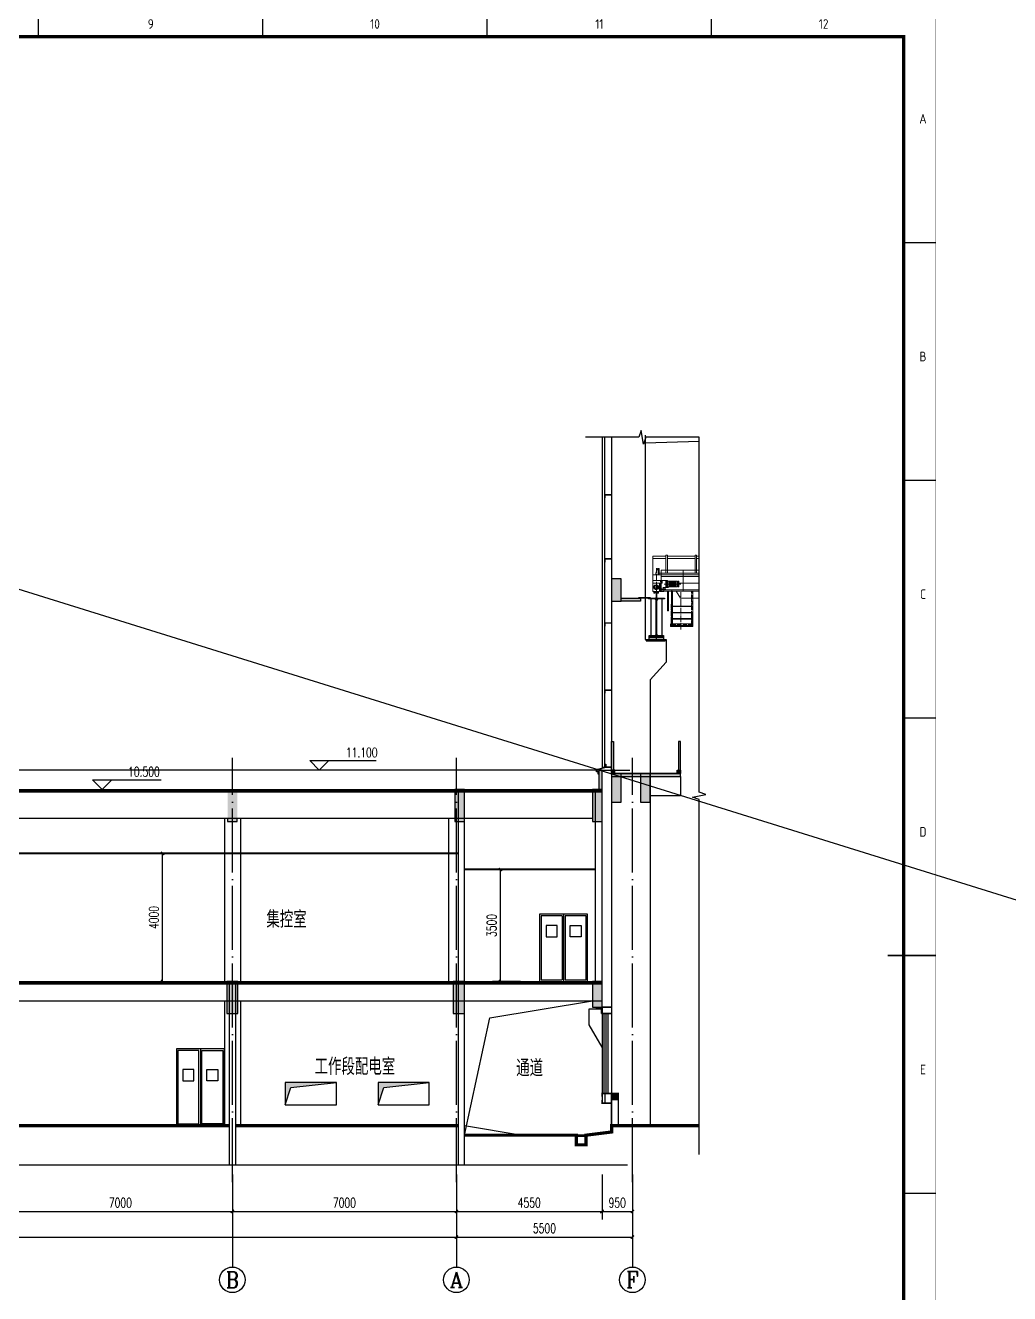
# Model space of a CAD drawing. Extents: x -93062 to 326984, y -142534 to 91021.
# Drawn here: x -3043 to 27712, y -37694 to 1923 of the extents above; entities that cross this region are included whole.
import ezdxf
from ezdxf.enums import TextEntityAlignment as Align

# ---------------------------------------------------------------- set-up
doc = ezdxf.new("R2010")
doc.units = 0
doc.header["$LTSCALE"] = 1000
doc.header["$MEASUREMENT"] = 0
for name, pattern in [('CENTER2', [1.125, 0.75, -0.125, 0.125, -0.125]), ('CONTINOUS', [0]), ('DOTE', [2.42, 2, -0.2, 0.02, -0.2])]:
    doc.linetypes.add(name, pattern=pattern)
doc.layers.get('0').update_dxf_attribs({"color": 8})
doc.layers.get('Defpoints').update_dxf_attribs({"color": 8})
for name, color, linetype in [('-人员定位', 6, 'Continuous'), ('AXIS', 8, 'Continuous'), ('AXIS_TEXT', 8, 'Continuous'), ('DIM_ELEV', 8, 'Continuous'), ('DIM_SYMB', 8, 'Continuous'), ('DOTE', 8, 'DOTE'), ('EQUIPMENT', 8, 'Continuous'), ('HANDRAIL', 8, 'FENCELINE1'), ('HOLE', 8, 'Continuous'), ('LVTRY', 8, 'Continuous'), ('PROFILED STEEL SHEET', 8, 'Continuous'), ('PUB_DIM', 8, 'Continuous'), ('PUB_TEXT', 8, 'Continuous'), ('STAIR', 8, 'Continuous'), ('SURFACE', 8, 'Continuous'), ('TEXT', 8, 'Continuous'), ('WALL', 8, 'Continuous'), ('WALL-PARAPET', 8, 'Continuous'), ('WINDOW', 8, 'Continuous')]:
    doc.layers.add(name, color=color, linetype=linetype)
doc.styles.add('_TCH_AXIS', font='COMPLEX', dxfattribs={"bigfont": 'GBCBIG'})
doc.styles.add('_TCH_DIM', font='SIMPLEX', dxfattribs={"bigfont": 'GBCBIG'})
doc.styles.add('_TCH_DIM_T3', font='SIMPLEX', dxfattribs={"width": 0.705882, "bigfont": 'GBCBIG'})
doc.styles.add('HZTXT', font='geditxt.shx', dxfattribs={"width": 0.8, "bigfont": 'hztxt1.shx'})
doc.styles.get("Standard").update_dxf_attribs({"font": 'gbenor.shx', "bigfont": 'gbcbig.shx'})
doc.styles.add('TK', font='GEDITXT.SHX', dxfattribs={"width": 0.85, "height": 3.5, "bigfont": 'DXT.SHX'})
doc.linetypes.add('FENCELINE1', pattern='A,0.25,-0.1,[133,ltypeshp.shx,S=0.1,R=0,X=-0.1,Y=0],-0.1,1', length=1.45)
doc.dimstyles.new('_TCH_ARCH&&100', dxfattribs={"dimtxt": 297.5, "dimasz": 100, "dimexe": 250, "dimexo": 300, "dimgap": 126.25, "dimtad": 1, "dimdec": 0, "dimzin": 0, "dimdsep": 46, "dimtxsty": '_TCH_DIM_T3', "dimblk": 'ARCHTICK', "dimcen": 0.09, "dimazin": 2, "dimtfac": 1, "dimtdec": 0, "dimtix": 1, "dimtmove": 2, "dimatfit": 3, "dimfxl": 1, "dimtolj": 1, "dimtzin": 0, "dimarcsym": 0})

# ---------------------------------------------------------------- blocks, each defined once
blk = doc.blocks.new('GEDI_WK_A1')
at = {"color": 3}
for p, q in [((560.67, 584), (560.67, 594)), ((630.75, 584), (630.75, 594)), ((700.83, 584), (700.83, 594)), ((770.92, 584), (770.92, 594)), ((831, 519.75), (841, 519.75)), ((831, 445.5), (841, 445.5)), ((831, 371.25), (841, 371.25)), ((831, 297), (841, 297)), ((831, 222.75), (841, 222.75))]:
    blk.add_line(p, q, dxfattribs=at)
for points, const_width in [([(0, 0), (841, 0), (841, 594), (0, 594)], 0.1), ([(25, 10), (831, 10), (831, 584), (25, 584)], 1)]:
    blk.add_lwpolyline(points, close=True, dxfattribs=dict(at, const_width=const_width))
at = {"color": 3, "const_width": 0.5}
blk.add_lwpolyline([(826, 297), (841, 297)], dxfattribs=at)
at = {"color": 3}
for s, p in [('9', (595.71, 588)), ('10', (665.79, 588)), ('11', (735.88, 588)), ('12', (805.96, 588))]:
    blk.add_text(s, height=3, dxfattribs=at).set_placement(p, align=Align.MIDDLE)
for s, p in [('A', (837, 556.88)), ('B', (837, 482.62)), ('C', (837, 408.38)), ('D', (837, 334.12)), ('E', (837, 259.88))]:
    blk.add_text(s, height=3, dxfattribs=at).set_placement(p, align=Align.CENTER)
blk = doc.blocks.new('A$C67E35CD0')
blk.add_blockref('GEDI_WK_A1', (0, 0))
at = {"style": 'TK', "width": 0.85}
for tag, height, p in [('PROJECTNAME', 4.75, (776, 44)), ('PHASE', 4, (818, 44)), ('DRAWINGNAME', 4.75, (786, 31))]:
    blk.add_attdef(tag, text='', height=height, dxfattribs=at).set_placement(p, align=Align.MIDDLE_CENTER)
for tag, p, height in [('APPROVE', (663, 32.75), 3.5), ('DESIGN', (708, 32.75), 3.5), ('REVIEW1', (663, 25.75), 3.5), ('DRAW', (708, 25.75), 3.5), ('REVIEW2', (663, 18.75), 3.5), ('PROPORTION', (708, 18.75), 3.5), ('DRAWINGNUMBER', (758, 18.5), 4), ('CHECK', (663, 11.75), 3.5), ('DATE', (708, 11.75), 3.5), ('VERSION', (824, 11.75), 3.5)]:
    blk.add_attdef(tag, p, '', height=height, dxfattribs=at)
blk = doc.blocks.new('afefqwer')
at = {"xscale": 100, "yscale": 100, "zscale": 100}
blk.add_blockref('A$C67E35CD0', (-84100, 0), dxfattribs=at)
blk = doc.blocks.new('zjdc')
at = {"layer": 'WALL-PARAPET'}
h = blk.add_hatch(dxfattribs=at)
h.set_pattern_fill('STEEL', color=256, scale=5, style=0)
h.set_pattern_definition([(45, (0, 0), (-11.22532015, 11.22532015), []), (45, (0, 7.938), (-11.22532015, 11.22532015), [])])
h.paths.add_polyline_path([(1358864, -1070286), (1358864, -1070302), (1358514, -1070302), (1358514, -1070286)])
at = {"layer": 'WALL-PARAPET', "linetype": 'CENTER2', "ltscale": 0.5}
blk.add_line((1359064, -1071602), (1359064, -1069997), dxfattribs=at)
at = {"layer": 'WALL-PARAPET', "linetype": 'Continuous'}
for p, q in [((1358814, -1070302), (1359314, -1070302)), ((1358814, -1070330), (1358814, -1070302)), ((1359314, -1070330), (1358814, -1070330)), ((1359018, -1070330), (1359054, -1070369)), ((1359039, -1070132), (1359090, -1070132)), ((1359039, -1070295), (1359090, -1070295)), ((1359054, -1071477), (1359054, -1070330)), ((1359064, -1070132), (1359064, -1070299)), ((1359074, -1071477), (1359074, -1070330)), ((1359110, -1070330), (1359076, -1070366)), ((1359314, -1070302), (1359314, -1070330)), ((1358839, -1071477), (1359289, -1071477)), ((1358839, -1071532), (1358839, -1071477)), ((1358839, -1071502), (1359289, -1071502)), ((1359289, -1071532), (1358839, -1071532)), ((1359021, -1071477), (1359054, -1071442)), ((1359109, -1071477), (1359074, -1071440)), ((1359289, -1071477), (1359289, -1071532))]:
    blk.add_line(p, q, dxfattribs=at)
at = {"layer": 'WALL-PARAPET'}
for p, q in [((1358893, -1070330), (1358893, -1071477)), ((1359236, -1070330), (1359236, -1071477)), ((1358739, -1071608), (1358746, -1071602)), ((1358739, -1071626), (1358764, -1071602)), ((1358739, -1071602), (1358739, -1071642)), ((1358739, -1071642), (1359339, -1071642)), ((1358759, -1071642), (1358799, -1071602)), ((1358777, -1071642), (1358817, -1071602)), ((1358813, -1071642), (1358853, -1071602)), ((1358831, -1071642), (1358871, -1071602)), ((1358839, -1071602), (1358839, -1071532)), ((1358839, -1071532), (1359289, -1071532)), ((1358867, -1071642), (1358907, -1071602)), ((1358885, -1071642), (1358925, -1071602)), ((1358921, -1071642), (1358961, -1071602)), ((1358939, -1071642), (1358979, -1071602)), ((1358975, -1071642), (1359015, -1071602)), ((1358993, -1071642), (1359033, -1071602)), ((1359029, -1071642), (1359064, -1071606)), ((1359047, -1071642), (1359064, -1071624)), ((1359064, -1071606), (1359069, -1071602)), ((1359064, -1071624), (1359087, -1071602)), ((1359083, -1071642), (1359123, -1071602)), ((1359101, -1071642), (1359141, -1071602)), ((1359137, -1071642), (1359177, -1071602)), ((1359155, -1071642), (1359195, -1071602)), ((1359191, -1071642), (1359231, -1071602)), ((1359209, -1071642), (1359240, -1071610)), ((1359240, -1071610), (1359249, -1071602)), ((1359244, -1071642), (1359254, -1071632)), ((1359254, -1071632), (1359284, -1071602)), ((1359262, -1071642), (1359302, -1071602)), ((1359289, -1071532), (1359289, -1071602)), ((1359298, -1071642), (1359338, -1071602)), ((1359316, -1071642), (1359339, -1071618)), ((1359339, -1071642), (1359339, -1071602))]:
    blk.add_line(p, q, dxfattribs=at)
blk.add_lwpolyline([(1358864, -1070286), (1358864, -1070302), (1358514, -1070302), (1358514, -1070286)], close=True, dxfattribs=at)
at = {"layer": 'WALL-PARAPET', "linetype": 'ByBlock'}
blk.add_point((1359241, -1071532), dxfattribs=at)
blk = doc.blocks.new('fsafsa')
at = {"layer": 'WINDOW'}
for p, q in [((700, 2050), (700, 50)), ((750, 2100), (750, 0)), ((800, 2050), (800, 50))]:
    blk.add_line(p, q, dxfattribs=at)
for points in [[(0, 0), (1500, 0), (1500, 2100), (0, 2100)], [(200, 1400), (550, 1400), (550, 1750), (200, 1750)], [(1300, 1400), (950, 1400), (950, 1750), (1300, 1750)]]:
    blk.add_lwpolyline(points, close=True, dxfattribs=at)
for points in [[(700, 2050), (50, 2050), (50, 50), (700, 50)], [(800, 50), (1450, 50), (1450, 2050), (800, 2050)]]:
    blk.add_lwpolyline(points, dxfattribs=at)
blk = doc.blocks.new('dgdsgagd')
at = {"layer": 'WINDOW'}
blk.add_line((750, 2400), (750, 0), dxfattribs=at)
for points in [[(0, 0), (1500, 0), (1500, 2400), (0, 2400)], [(50, 50), (700, 50), (700, 2350), (50, 2350)], [(1450, 50), (800, 50), (800, 2350), (1450, 2350)], [(200, 1400), (550, 1400), (550, 1750), (200, 1750)], [(1300, 1400), (950, 1400), (950, 1750), (1300, 1750)]]:
    blk.add_lwpolyline(points, close=True, dxfattribs=at)
blk = doc.blocks.new('_ArchTick')
at = {"color": 0, "linetype": 'ByBlock', "const_width": 0.4}
blk.add_lwpolyline([(-0.5, -0.5), (0.5, 0.5)], dxfattribs=at)
blk = doc.blocks.new('*D112')
at = {"layer": 'Defpoints', "color": 0, "transparency": 16777216}
for p in [(205, -23945), (1246, -23945), (205, -27945)]:
    blk.add_point(p, dxfattribs=at)
at = {"layer": 'PUB_DIM', "color": 0, "lineweight": -2, "transparency": 16777216}
for p, q in [((505, -23945), (1496, -23945)), ((1246, -27945), (1246, -23945)), ((505, -27945), (1496, -27945))]:
    blk.add_line(p, q, dxfattribs=at)
at = {"layer": 'PUB_DIM', "color": 0, "lineweight": -2, "transparency": 16777216, "xscale": 100, "yscale": 100, "zscale": 100}
for p, rotation in [((1246, -23945), 90), ((1246, -27945), 270)]:
    blk.add_blockref('_ArchTick', p, dxfattribs=dict(at, rotation=rotation))
at = {"layer": 'PUB_DIM', "color": 0, "transparency": 16777216, "insert": (971, -25945), "char_height": 297.5, "attachment_point": 5, "rotation": 90, "style": '_TCH_DIM_T3'}
blk.add_mtext('\\A1;4000', dxfattribs=at)
blk = doc.blocks.new('*D113')
at = {"layer": 'Defpoints', "color": 0, "transparency": 16777216}
for p in [(11802, -24445), (12726, -24445), (12726, -27945)]:
    blk.add_point(p, dxfattribs=at)
at = {"layer": 'PUB_DIM', "color": 0, "lineweight": -2, "transparency": 16777216}
for p, q in [((12426, -24445), (11552, -24445)), ((11802, -27945), (11802, -24445)), ((12426, -27945), (11552, -27945))]:
    blk.add_line(p, q, dxfattribs=at)
at = {"layer": 'PUB_DIM', "color": 0, "lineweight": -2, "transparency": 16777216, "xscale": 100, "yscale": 100, "zscale": 100}
for p, rotation in [((11802, -24445), 90), ((11802, -27945), 270)]:
    blk.add_blockref('_ArchTick', p, dxfattribs=dict(at, rotation=rotation))
at = {"layer": 'PUB_DIM', "color": 0, "transparency": 16777216, "insert": (11527, -26195), "char_height": 297.5, "attachment_point": 5, "rotation": 90, "style": '_TCH_DIM_T3'}
blk.add_mtext('\\A1;3500', dxfattribs=at)
blk = doc.blocks.new('*D1450')
at = {"layer": 'AXIS', "color": 0, "lineweight": -2, "transparency": 16777216}
for p, q in [((14976, -33968), (14976, -35379)), ((15926, -33968), (15926, -35379)), ((14976, -35129), (15926, -35129))]:
    blk.add_line(p, q, dxfattribs=at)
at = {"layer": 'Defpoints', "color": 0, "transparency": 16777216}
for p in [(14976, -33668), (15926, -33668), (15926, -35129)]:
    blk.add_point(p, dxfattribs=at)
at = {"layer": 'AXIS', "color": 0, "lineweight": -2, "transparency": 16777216, "xscale": 100, "yscale": 100, "zscale": 100, "rotation": 180}
blk.add_blockref('_ArchTick', (14976, -35129), dxfattribs=at)
at = {"layer": 'AXIS', "color": 0, "lineweight": -2, "transparency": 16777216, "xscale": 100, "yscale": 100, "zscale": 100}
blk.add_blockref('_ArchTick', (15926, -35129), dxfattribs=at)
at = {"layer": 'AXIS', "color": 0, "transparency": 16777216, "insert": (15451, -34854), "char_height": 297.5, "attachment_point": 5, "style": '_TCH_DIM_T3'}
blk.add_mtext('\\A1;950', dxfattribs=at)
blk = doc.blocks.new('*D1451')
at = {"layer": 'AXIS', "color": 0, "lineweight": -2, "transparency": 16777216}
for p, q in [((10426, -33968), (10426, -35379)), ((14976, -33968), (14976, -35379)), ((10426, -35129), (14976, -35129))]:
    blk.add_line(p, q, dxfattribs=at)
at = {"layer": 'Defpoints', "color": 0, "transparency": 16777216}
for p in [(10426, -33668), (14976, -33668), (14976, -35129)]:
    blk.add_point(p, dxfattribs=at)
at = {"layer": 'AXIS', "color": 0, "lineweight": -2, "transparency": 16777216, "xscale": 100, "yscale": 100, "zscale": 100, "rotation": 180}
blk.add_blockref('_ArchTick', (10426, -35129), dxfattribs=at)
at = {"layer": 'AXIS', "color": 0, "lineweight": -2, "transparency": 16777216, "xscale": 100, "yscale": 100, "zscale": 100}
blk.add_blockref('_ArchTick', (14976, -35129), dxfattribs=at)
at = {"layer": 'AXIS', "color": 0, "transparency": 16777216, "insert": (12701, -34854), "char_height": 297.5, "attachment_point": 5, "style": '_TCH_DIM_T3'}
blk.add_mtext('\\A1;4550', dxfattribs=at)
blk = doc.blocks.new('*D1452')
at = {"layer": 'AXIS', "color": 0, "lineweight": -2, "transparency": 16777216}
for p, q in [((3426, -33968), (3426, -35379)), ((10426, -33968), (10426, -35379)), ((3426, -35129), (10426, -35129))]:
    blk.add_line(p, q, dxfattribs=at)
at = {"layer": 'Defpoints', "color": 0, "transparency": 16777216}
for p in [(3426, -33668), (10426, -33668), (10426, -35129)]:
    blk.add_point(p, dxfattribs=at)
at = {"layer": 'AXIS', "color": 0, "lineweight": -2, "transparency": 16777216, "xscale": 100, "yscale": 100, "zscale": 100, "rotation": 180}
blk.add_blockref('_ArchTick', (3426, -35129), dxfattribs=at)
at = {"layer": 'AXIS', "color": 0, "lineweight": -2, "transparency": 16777216, "xscale": 100, "yscale": 100, "zscale": 100}
blk.add_blockref('_ArchTick', (10426, -35129), dxfattribs=at)
at = {"layer": 'AXIS', "color": 0, "transparency": 16777216, "insert": (6926, -34854), "char_height": 297.5, "attachment_point": 5, "style": '_TCH_DIM_T3'}
blk.add_mtext('\\A1;7000', dxfattribs=at)
blk = doc.blocks.new('*D1453')
at = {"layer": 'AXIS', "color": 0, "lineweight": -2, "transparency": 16777216}
for p, q in [((-3574, -33968), (-3574, -35379)), ((3426, -33968), (3426, -35379)), ((-3574, -35129), (3426, -35129))]:
    blk.add_line(p, q, dxfattribs=at)
at = {"layer": 'Defpoints', "color": 0, "transparency": 16777216}
for p in [(-3574, -33668), (3426, -33668), (3426, -35129)]:
    blk.add_point(p, dxfattribs=at)
at = {"layer": 'AXIS', "color": 0, "lineweight": -2, "transparency": 16777216, "xscale": 100, "yscale": 100, "zscale": 100, "rotation": 180}
blk.add_blockref('_ArchTick', (-3574, -35129), dxfattribs=at)
at = {"layer": 'AXIS', "color": 0, "lineweight": -2, "transparency": 16777216, "xscale": 100, "yscale": 100, "zscale": 100}
blk.add_blockref('_ArchTick', (3426, -35129), dxfattribs=at)
at = {"layer": 'AXIS', "color": 0, "transparency": 16777216, "insert": (-74, -34854), "char_height": 297.5, "attachment_point": 5, "style": '_TCH_DIM_T3'}
blk.add_mtext('\\A1;7000', dxfattribs=at)
blk = doc.blocks.new('*D1460')
at = {"layer": 'AXIS', "color": 0, "lineweight": -2, "transparency": 16777216}
for p, q in [((10426, -33968), (10426, -36179)), ((15926, -33968), (15926, -36179)), ((10426, -35929), (15926, -35929))]:
    blk.add_line(p, q, dxfattribs=at)
at = {"layer": 'Defpoints', "color": 0, "transparency": 16777216}
for p in [(10426, -33668), (15926, -33668), (15926, -35929)]:
    blk.add_point(p, dxfattribs=at)
at = {"layer": 'AXIS', "color": 0, "lineweight": -2, "transparency": 16777216, "xscale": 100, "yscale": 100, "zscale": 100, "rotation": 180}
blk.add_blockref('_ArchTick', (10426, -35929), dxfattribs=at)
at = {"layer": 'AXIS', "color": 0, "lineweight": -2, "transparency": 16777216, "xscale": 100, "yscale": 100, "zscale": 100}
blk.add_blockref('_ArchTick', (15926, -35929), dxfattribs=at)
at = {"layer": 'AXIS', "color": 0, "transparency": 16777216, "insert": (13176, -35654), "char_height": 297.5, "attachment_point": 5, "style": '_TCH_DIM_T3'}
blk.add_mtext('\\A1;5500', dxfattribs=at)
blk = doc.blocks.new('*D1461')
at = {"layer": 'AXIS', "color": 0, "lineweight": -2, "transparency": 16777216}
for p, q in [((-44074, -33968), (-44074, -36179)), ((10426, -33968), (10426, -36179)), ((-44074, -35929), (10426, -35929))]:
    blk.add_line(p, q, dxfattribs=at)
at = {"layer": 'Defpoints', "color": 0, "transparency": 16777216}
for p in [(-44074, -33668), (10426, -33668), (10426, -35929)]:
    blk.add_point(p, dxfattribs=at)
at = {"layer": 'AXIS', "color": 0, "lineweight": -2, "transparency": 16777216, "xscale": 100, "yscale": 100, "zscale": 100, "rotation": 180}
blk.add_blockref('_ArchTick', (-44074, -35929), dxfattribs=at)
at = {"layer": 'AXIS', "color": 0, "lineweight": -2, "transparency": 16777216, "xscale": 100, "yscale": 100, "zscale": 100}
blk.add_blockref('_ArchTick', (10426, -35929), dxfattribs=at)
at = {"layer": 'AXIS', "color": 0, "transparency": 16777216, "insert": (-16824, -35654), "char_height": 297.5, "attachment_point": 5, "style": '_TCH_DIM_T3'}
blk.add_mtext('\\A1;54500', dxfattribs=at)

msp = doc.modelspace()

# ---------------------------------------------------------------- hatches: boundary and pattern name
at = {"layer": 'HOLE'}
h = msp.add_hatch(color=171, dxfattribs=at)
h.dxf.hatch_style = 1
h.paths.add_polyline_path([(5075.7, -31095.1), (5075.7, -31795.1), (5252.7, -31250.6), (6675.7, -31095.1)])
h = msp.add_hatch(color=171, dxfattribs=at)
h.dxf.hatch_style = 1
h.paths.add_polyline_path([(7975.7, -31095.1), (7975.7, -31795.1), (8152.7, -31250.6), (9575.7, -31095.1)])
at = {"layer": 'WALL'}
for points in [[(15575.7, -15365.1), (15275.7, -15365.1), (15275.7, -16065.1), (15575.7, -16065.1)], [(15575.7, -15965.1), (16175.7, -15965.1), (16175.7, -16065.1), (15575.7, -16065.1)], [(17425.7, -21445.1), (15275.7, -21445.1), (15275.7, -21545.1), (17425.7, -21545.1)], [(15575.7, -21445.1), (15275.7, -21445.1), (15275.7, -22345.1), (15575.7, -22345.1)], [(16475.7, -21445.1), (16175.7, -21445.1), (16175.7, -22345.1), (16475.7, -22345.1)]]:
    msp.add_hatch(color=256, dxfattribs=at).paths.add_polyline_path(points)
h = msp.add_hatch(color=7, dxfattribs=at)
h.dxf.hatch_style = 1
h.paths.add_polyline_path([(15275.7, -21345.1), (15275.7, -21445.1), (15375.7, -21445.1), (15375.7, -21345.1)])
h = msp.add_hatch(color=7, dxfattribs=at)
h.dxf.hatch_style = 1
h.paths.add_polyline_path([(17425.7, -21345.1), (17425.7, -21445.1), (17325.7, -21445.1), (17325.7, -21345.1)])
h = msp.add_hatch(color=256, dxfattribs=at)
h.dxf.hatch_style = 1
h.paths.add_polyline_path([(3275.7, -22945.1), (3575.7, -22945.1), (3575.7, -21945.1), (3275.7, -21945.1)])
h = msp.add_hatch(color=256, dxfattribs=at)
h.dxf.hatch_style = 1
h.paths.add_polyline_path([(10375.7, -22945.1), (10675.7, -22945.1), (10675.7, -21945.1), (10375.7, -21945.1)])
h = msp.add_hatch(color=256, dxfattribs=at)
h.dxf.hatch_style = 1
h.paths.add_polyline_path([(14675.7, -22945.1), (14975.7, -22945.1), (14975.7, -21945.1), (14675.7, -21945.1)])
h = msp.add_hatch(color=256, dxfattribs=at)
h.dxf.hatch_style = 1
h.paths.add_polyline_path([(3250.7, -28945.1), (3600.7, -28945.1), (3600.7, -27945.1), (3250.7, -27945.1)])
h = msp.add_hatch(color=256, dxfattribs=at)
h.dxf.hatch_style = 1
h.paths.add_polyline_path([(10325.7, -28945.1), (10675.7, -28945.1), (10675.7, -27945.1), (10325.7, -27945.1)])
h = msp.add_hatch(color=256, dxfattribs=at)
h.dxf.hatch_style = 1
h.paths.add_polyline_path([(14675.7, -28745.1), (14975.7, -28745.1), (14975.7, -27945.1), (14675.7, -27945.1)])
h = msp.add_hatch(color=7, dxfattribs=at)
h.dxf.hatch_style = 1
h.paths.add_polyline_path([(15475.7, -31445.1), (15475.7, -31645.1), (15275.7, -31645.1), (15275.7, -31445.1)])

# ---------------------------------------------------------------- linework, layer by layer
at = {"layer": '-人员定位'}
msp.add_line((-58696.5, 1567.5), (326984.5, -118471.5), dxfattribs=at)
at = {"color": 251}
for p, q in [((14875.7, -21345.1), (-3324.4, -21345.1)), ((3175.7, -22845.1), (3175.7, -27945.1)), ((3675.7, -22845.1), (3675.7, -27945.1)), ((10175.7, -22845.1), (10175.7, -27945.1)), ((3175.7, -28545.1), (3175.7, -32445.1)), ((3675.7, -28545.1), (3675.7, -32445.1))]:
    msp.add_line(p, q, dxfattribs=at)
at = {"layer": 'AXIS'}
for p, q in [((3425.7, -33967.9), (3425.7, -36862.4)), ((10425.7, -33967.9), (10425.7, -36862.4)), ((15925.7, -33967.9), (15925.7, -36862.4))]:
    msp.add_line(p, q, dxfattribs=at)
for centre in [(3425.7, -37262.4), (10425.7, -37262.4), (15925.7, -37262.4)]:
    msp.add_circle(centre, 400, dxfattribs=at)
at = {"layer": 'DIM_ELEV'}
for p, q in [((6142.5, -21345.1), (5842.5, -21045.1)), ((5842.5, -21045.1), (7921.9, -21045.1)), ((6142.5, -21345.1), (6442.5, -21045.1)), ((-644.2, -21945.1), (-944.2, -21645.1)), ((-944.2, -21645.1), (1195.9, -21645.1)), ((-644.2, -21945.1), (-344.2, -21645.1))]:
    msp.add_line(p, q, dxfattribs=at)
at = {"layer": 'DIM_SYMB'}
for points in [[(18012.2, -10945.1), (16348.3, -10945.1), (16271.9, -11155.1), (16197.9, -10735.1), (16123.3, -10945.1), (14459.5, -10945.1)], [(18012.2, -33345.1), (18012.2, -22257.6), (17802.2, -22181.1), (18222.2, -22107.1), (18012.2, -22032.6), (18012.2, -10945.1)], [(10675.7, -32745.1), (11467.5, -29081), (14675.7, -28545.1)], [(-24163.5, -33667.9), (-4310.6, -33667.9), (-4234.1, -33457.9), (-4160.1, -33877.9), (-4085.6, -33667.9), (15767.4, -33667.9)]]:
    msp.add_lwpolyline(points, dxfattribs=at)
at = {"layer": 'DOTE'}
for p, q in [((3425.7, -34217), (3425.7, -20957)), ((10425.7, -34217), (10425.7, -20957)), ((15925.7, -34217), (15925.7, -20957))]:
    msp.add_line(p, q, dxfattribs=at)
at = {"layer": 'EQUIPMENT', "linetype": 'Continuous', "lineweight": 0}
for p, q in [((16561.6, -14654.1), (16969, -14654.1)), ((16561.6, -15762.5), (16561.6, -14654.1)), ((16969, -15192), (16969, -14621.5)), ((16969, -14621.5), (17017.9, -14621.5)), ((17017.9, -14621.5), (17017.9, -15192)), ((17017.9, -14654.1), (17881.8, -14654.1)), ((17881.8, -14621.5), (17930.7, -14621.5)), ((17881.8, -15192), (17881.8, -14621.5)), ((17930.7, -14621.5), (17930.7, -15192)), ((17930.7, -14654.1), (18012.2, -14654.1)), ((16561.6, -14735.6), (16969, -14735.6)), ((16708.3, -15045.3), (16659.4, -15192)), ((16675.7, -15029), (16675.7, -15175.7)), ((16757.1, -15045.3), (16708.3, -15045.3)), ((16724.6, -15240.9), (16724.6, -15045.3)), ((16757.1, -15240.9), (16757.1, -15045.3)), ((17017.9, -14735.6), (17881.8, -14735.6)), ((18012.2, -14735.6), (17930.7, -14735.6)), ((16561.6, -15240.9), (18012.2, -15240.9)), ((16561.6, -15420.2), (17017.9, -15420.2)), ((16659.4, -15240.9), (16659.4, -15192)), ((16675.7, -15208.3), (16675.7, -15240.9)), ((16675.7, -15257.2), (16675.7, -15436.5)), ((16757.1, -15192), (18012.2, -15192)), ((16822.3, -15746.2), (16822.3, -15094.2)), ((16822.3, -15094.2), (18012.2, -15094.2)), ((16822.3, -15289.8), (18012.2, -15289.8)), ((16854.9, -15420.2), (16854.9, -15501.7)), ((16969, -15632.1), (16969, -15420.2)), ((17001.6, -15420.2), (17001.6, -15632.1)), ((17017.9, -15420.2), (17017.9, -15632.1)), ((17017.9, -15436.5), (17327.6, -15436.5)), ((17066.8, -15615.8), (17066.8, -15436.5)), ((17083.1, -15615.8), (17083.1, -15436.5)), ((17278.7, -15615.8), (17278.7, -15436.5)), ((17327.6, -15615.8), (17327.6, -15436.5)), ((17343.9, -15615.8), (17343.9, -15436.5)), ((17343.9, -15436.5), (17376.5, -15436.5)), ((17376.5, -15436.5), (17376.5, -15615.8)), ((17506.9, -15746.2), (17506.9, -15094.2)), ((16854.9, -15501.7), (16561.6, -15501.7)), ((16561.6, -15762.5), (16773.4, -15762.5)), ((16594.2, -15599.5), (16626.8, -15566.9)), ((16594.2, -15648.4), (16594.2, -15599.5)), ((16610.5, -15681), (16594.2, -15648.4)), ((16594.2, -15762.5), (16594.2, -15811.4)), ((16594.2, -15811.4), (16626.8, -15811.4)), ((16610.5, -15632.1), (16626.8, -15615.8)), ((16626.8, -15648.4), (16610.5, -15632.1)), ((16610.5, -15632.1), (16643.1, -15632.1)), ((16626.8, -15681), (16610.5, -15681)), ((16626.8, -15566.9), (16643.1, -15566.9)), ((16626.8, -15599.5), (16643.1, -15583.2)), ((16626.8, -15615.8), (16626.8, -15599.5)), ((16626.8, -15664.7), (16626.8, -15648.4)), ((16643.1, -15681), (16626.8, -15664.7)), ((16643.1, -15697.3), (16626.8, -15681)), ((16626.8, -15811.4), (16626.8, -15762.5)), ((16626.8, -15795.1), (16708.3, -15795.1)), ((16643.1, -15566.9), (16675.7, -15550.6)), ((16643.1, -15583.2), (16692, -15583.2)), ((16692, -15681), (16643.1, -15681)), ((16692, -15697.3), (16643.1, -15697.3)), ((16675.7, -15469.1), (16675.7, -15485.4)), ((16675.7, -15518), (16675.7, -15681)), ((16675.7, -15550.6), (16692, -15566.9)), ((16675.7, -15632.1), (16838.6, -15632.1)), ((16675.7, -15713.6), (16675.7, -15746.2)), ((16675.7, -15778.8), (16675.7, -15941.8)), ((16692, -15566.9), (16708.3, -15566.9)), ((16692, -15583.2), (16708.3, -15599.5)), ((16708.3, -15664.7), (16692, -15681)), ((16708.3, -15681), (16692, -15697.3)), ((16708.3, -15566.9), (16740.8, -15599.5)), ((16708.3, -15599.5), (16708.3, -15615.8)), ((16708.3, -15615.8), (16724.6, -15632.1)), ((16724.6, -15632.1), (16708.3, -15648.4)), ((16708.3, -15648.4), (16708.3, -15664.7)), ((16724.6, -15681), (16708.3, -15681)), ((16708.3, -15762.5), (16708.3, -15811.4)), ((16708.3, -15811.4), (16740.8, -15811.4)), ((16740.8, -15648.4), (16724.6, -15681)), ((16740.8, -15599.5), (16740.8, -15648.4)), ((16740.8, -15681), (16969, -15681)), ((16740.8, -15811.4), (16740.8, -15762.5)), ((16773.4, -15501.7), (16773.4, -15762.5)), ((16789.7, -15452.8), (16822.3, -15452.8)), ((16789.7, -15762.5), (16789.7, -15501.7)), ((16903.8, -15762.5), (16789.7, -15762.5)), ((16806, -15452.8), (16806, -15469.1)), ((18012.2, -15713.6), (16822.3, -15713.6)), ((16822.3, -15746.2), (18012.2, -15746.2)), ((17050.5, -15632.1), (16871.2, -15632.1)), ((16903.8, -15632.1), (16903.8, -15762.5)), ((16920.1, -15534.3), (17017.9, -15534.3)), ((17017.9, -15615.8), (17327.6, -15615.8)), ((17017.9, -15746.2), (17017.9, -16365.5)), ((17034.2, -15534.3), (17066.8, -15534.3)), ((17050.5, -15746.2), (17050.5, -16365.5)), ((17083.1, -15452.8), (17278.7, -15452.8)), ((17278.7, -15485.4), (17083.1, -15485.4)), ((17083.1, -15501.7), (17278.7, -15501.7)), ((17083.1, -15550.6), (17278.7, -15550.6)), ((17278.7, -15566.9), (17083.1, -15566.9)), ((17083.1, -15599.5), (17278.7, -15599.5)), ((17099.4, -15534.3), (17262.4, -15534.3)), ((17148.3, -15746.2), (17148.3, -16821.9)), ((17154.1, -15713.6), (17154.1, -15876.6)), ((17180.9, -15746.2), (17180.9, -16610)), ((17295, -15534.3), (17327.6, -15534.3)), ((17295, -15746.2), (17425.4, -15974.4)), ((17327.6, -15452.8), (17343.9, -15452.8)), ((17327.6, -15599.5), (17343.9, -15599.5)), ((17343.9, -15534.3), (17441.7, -15534.3)), ((17376.5, -15615.8), (17343.9, -15615.8)), ((17376.5, -15501.7), (18012.2, -15501.7)), ((17441.7, -15778.8), (17441.7, -15941.8)), ((17767.7, -15746.2), (17767.7, -15827.7)), ((17784, -15746.2), (17784, -15827.7)), ((17816.6, -15746.2), (17816.6, -16854.5)), ((16659.4, -15860.3), (16692, -15860.3)), ((16675.7, -15997.3), (16675.7, -16029.9)), ((16675.7, -16046.2), (16675.7, -16192.9)), ((17132, -16153.7), (17132, -16284)), ((17816.6, -16218.8), (17132, -16218.8)), ((17816.6, -16235.1), (17132, -16235.1)), ((17154.1, -15909.2), (17154.1, -15941.8)), ((17154.1, -15958.1), (17154.1, -16170)), ((18012.2, -15974.4), (17425.4, -15974.4)), ((17441.7, -15997.3), (17441.7, -16013.6)), ((17441.7, -16023.3), (17441.7, -16202.5)), ((17441.7, -16218.8), (17441.7, -16251.4)), ((17767.7, -15860.3), (17767.7, -15892.9)), ((17767.7, -15909.2), (17767.7, -16088.5)), ((17767.7, -16121.1), (17767.7, -16137.4)), ((17767.7, -16170), (17767.7, -16332.9)), ((17784, -15876.6), (17784, -15990.7)), ((17784, -16055.9), (17784, -16170)), ((17784, -16218.8), (17784, -16332.9)), ((17017.9, -16365.5), (17050.5, -16365.5)), ((17132, -16300.3), (17132, -16332.9)), ((17132, -16365.5), (17132, -16528.5)), ((17132, -16414.4), (17816.6, -16414.4)), ((17816.6, -16430.7), (17132, -16430.7)), ((17132, -16561.1), (17132, -16593.7)), ((17132, -16740.4), (17132, -16610)), ((17816.6, -16610), (17132, -16610)), ((17816.6, -16626.3), (17132, -16626.3)), ((17180.9, -16610), (17180.9, -16773)), ((17441.7, -16284), (17441.7, -16447)), ((17441.7, -16479.6), (17441.7, -16512.2)), ((17441.7, -16528.5), (17441.7, -16707.8)), ((17751.4, -16626.3), (17751.4, -16610)), ((17767.7, -16365.5), (17767.7, -16398.1)), ((17767.7, -16430.7), (17767.7, -16593.7)), ((17767.7, -16610), (17784, -16626.3)), ((17767.7, -16626.3), (17767.7, -16658.9)), ((17784, -16398.1), (17784, -16821.9)), ((17115.7, -16854.5), (17115.7, -16773)), ((17816.6, -16773), (17115.7, -16773)), ((17816.6, -16821.9), (17115.7, -16821.9)), ((17816.6, -16854.5), (17115.7, -16854.5)), ((17132, -16821.9), (17132, -16805.6)), ((17278.7, -16805.6), (17132, -16805.6)), ((17441.7, -16805.6), (17327.6, -16805.6)), ((17441.7, -16740.4), (17441.7, -16756.7)), ((17441.7, -16789.3), (17441.7, -16952.3)), ((17621, -16805.6), (17506.9, -16805.6)), ((17816.6, -16805.6), (17669.9, -16805.6)), ((17767.7, -16675.2), (17767.7, -16773)), ((17767.7, -16805.6), (17767.7, -16821.9)), ((17800.3, -16805.6), (17800.3, -16821.9))]:
    msp.add_line(p, q, dxfattribs=at)
at = {"layer": 'EQUIPMENT'}
for p, q in [((-3474.4, -23925.1), (10495.7, -23925.1)), ((-3474.4, -23945.1), (10495.7, -23945.1)), ((10675.7, -24425.1), (14775.7, -24425.1)), ((10675.7, -24445.1), (14775.7, -24445.1))]:
    msp.add_line(p, q, dxfattribs=at)
at = {"layer": 'HANDRAIL', "linetype": 'CONTINOUS'}
for p, q in [((15275.7, -21445.1), (15275.7, -21225.1)), ((17425.7, -21445.1), (17425.7, -21225.1))]:
    msp.add_line(p, q, dxfattribs=at)
for points in [[(15275.7, -21445.1), (15275.7, -20445.1), (15335.7, -20445.1), (15335.7, -21445.1)], [(17425.7, -21445.1), (17425.7, -20445.1), (17365.7, -20445.1), (17365.7, -21445.1)]]:
    msp.add_lwpolyline(points, dxfattribs=at)
at = {"layer": 'HOLE', "color": 171}
for points in [[(5075.7, -31795.1), (6675.7, -31795.1), (6675.7, -31095.1), (5075.7, -31095.1)], [(7975.7, -31795.1), (9575.7, -31795.1), (9575.7, -31095.1), (7975.7, -31095.1)]]:
    msp.add_lwpolyline(points, close=True, dxfattribs=at)
for points in [[(5075.7, -31795.1), (5252.7, -31250.6), (6675.7, -31095.1)], [(7975.7, -31795.1), (8152.7, -31250.6), (9575.7, -31095.1)]]:
    msp.add_lwpolyline(points, dxfattribs=at)
at = {"layer": 'LVTRY'}
msp.add_line((14875.7, -21345.1), (15839.5, -21345.1), dxfattribs=at)
at = {"layer": 'PROFILED STEEL SHEET'}
for points in [[(14975.7, -10945.1), (14975.7, -21245.1), (15065.7, -21245.1), (15065.7, -10945.1)], [(14975.7, -31445.1), (14975.7, -31745.1), (15275.7, -31745.1)], [(15065.7, -31445.1), (15065.7, -31745.1), (15065.7, -31745.1)]]:
    msp.add_lwpolyline(points, dxfattribs=at)
for points, const_width in [([(15065.7, -12845.1), (15065.7, -12745.1), (15275.7, -12745.1), (15275.7, -12845.1)], 50), ([(15065.7, -14845.1), (15065.7, -14745.1), (15275.7, -14745.1), (15275.7, -14845.1)], 50), ([(15065.7, -16845.1), (15065.7, -16745.1), (15275.7, -16745.1), (15275.7, -16845.1)], 50), ([(15065.7, -18945.1), (15065.7, -18845.1), (15275.7, -18845.1), (15275.7, -18945.1)], 50), ([(15065.7, -21145.1), (15065.7, -21245.1), (15275.7, -21245.1), (15275.7, -21145.1)], 50), ([(14850, -21408.6), (14850, -21451.5)], 5), ([(14911.5, -21430.1), (14850, -21430.1)], 5), ([(14847, -28770), (14889.8, -28770)], 5), ([(14868.4, -28708.5), (14868.4, -28770)], 5), ([(14975.7, -31645.1), (14975.7, -31745.1), (15275.7, -31745.1), (15275.7, -31645.1)], 50)]:
    msp.add_lwpolyline(points, dxfattribs=dict(at, const_width=const_width))
for points in [[(15090.7, -21154.5), (15090.7, -21254.5), (14815.7, -21335.1), (14815.7, -21385.1), (14865.7, -21385.1), (14865.7, -21465.1), (14855.7, -21465.1), (14855.7, -21395.1), (14805.7, -21395.1), (14805.7, -21325.7), (15080.7, -21245.1), (15080.7, -21154.5)], [(14781.2, -28762.5), (14781.2, -28752.5), (14965.7, -28752.5), (14965.7, -28945.1), (14955.7, -28945.1), (14955.7, -28762.5)]]:
    msp.add_lwpolyline(points, close=True, dxfattribs=at)
at = {"layer": 'PROFILED STEEL SHEET', "const_width": 50, "elevation": 1.2}
for points in [[(14975.7, -28845.1), (14975.7, -28745.1), (15275.7, -28745.1), (15275.7, -28845.1)], [(14975.7, -28845.1), (14975.7, -28945.1), (15275.7, -28945.1), (15275.7, -28845.1)], [(14975.7, -31545.1), (14975.7, -31445.1), (15475.7, -31445.1), (15475.7, -31545.1)]]:
    msp.add_lwpolyline(points, dxfattribs=at)
at = {"layer": 'STAIR'}
for p, q in [((15275.7, -10945.1, 0), (15275.7, -32445.1, 0)), ((16325.7, -10882.7), (16325.7, -17265.1)), ((18012.2, -11075.6), (16325.7, -11124)), ((16325.7, -17265.1), (16975.7, -17265.1)), ((16975.7, -17265.1), (16975.7, -17965.1)), ((16975.7, -17965.1), (16475.7, -18520.6)), ((16475.7, -18520.6), (16475.7, -32445.1)), ((17425.7, -21545.1), (17425.7, -22145.1)), ((17425.7, -22145.1), (16475.7, -22145.1)), ((10675.7, -32445.1), (12475.7, -32745.1))]:
    msp.add_line(p, q, dxfattribs=at)
msp.add_lwpolyline([(14975.7, -29995.1), (14575.7, -29295.1), (14575.7, -28795.1), (14965.7, -28795.1)], dxfattribs=at)
at = {"layer": 'SURFACE'}
for p, q in [((-3324.4, -22845.1), (14675.7, -22845.1)), ((-38974.3, -28545.1), (14975.7, -28545.1))]:
    msp.add_line(p, q, dxfattribs=at)
at = {"layer": 'WALL'}
for p, q in [((14975.7, -21345.1), (14875.7, -21345.1)), ((14875.7, -21345.1), (14875.7, -21995.1)), ((14975.7, -21995.1), (14975.7, -21345.1)), ((15275.7, -21445.1), (17425.7, -21445.1)), ((15275.7, -21545.1), (17425.7, -21545.1)), ((-3324.4, -21945.1), (14975.7, -21945.1)), ((10495.7, -33667.9), (10495.7, -21945.1)), ((10675.7, -33667.9), (10675.7, -21945.1)), ((14775.7, -27945.1), (14775.7, -21995.1)), ((14975.7, -27995.1), (14975.7, -21995.1)), ((-44324.3, -27945.1), (14975.7, -27945.1)), ((3325.7, -27945.1), (3325.7, -33667.9)), ((3525.7, -27945.1), (3525.7, -33667.9)), ((15275.7, -31445.1, 1.2), (15275.7, -32445.1))]:
    msp.add_line(p, q, dxfattribs=at)
at = {"layer": 'WALL', "color": 251}
for p, q in [((14475.7, -32745.1), (14175.7, -32745.1)), ((14475.7, -32785.1), (14175.7, -32785.1))]:
    msp.add_line(p, q, dxfattribs=at)
at = {"layer": 'WALL'}
for points in [[(15575.7, -15365.1), (15275.7, -15365.1), (15275.7, -16065.1), (15575.7, -16065.1)], [(15575.7, -15965.1), (16175.7, -15965.1), (16175.7, -16065.1), (15575.7, -16065.1)], [(17425.7, -21445.1), (15275.7, -21445.1), (15275.7, -21545.1), (17425.7, -21545.1)], [(15575.7, -21445.1), (15275.7, -21445.1), (15275.7, -22345.1), (15575.7, -22345.1)], [(16475.7, -21445.1), (16175.7, -21445.1), (16175.7, -22345.1), (16475.7, -22345.1)], [(10375.7, -22945.1), (10675.7, -22945.1), (10675.7, -21945.1), (10375.7, -21945.1)], [(14675.7, -22945.1), (14975.7, -22945.1), (14975.7, -21945.1), (14675.7, -21945.1)], [(3250.7, -28945.1), (3600.7, -28945.1), (3600.7, -27945.1), (3250.7, -27945.1)], [(10325.7, -28945.1), (10675.7, -28945.1), (10675.7, -27945.1), (10325.7, -27945.1)], [(14675.7, -28745.1), (14975.7, -28745.1), (14975.7, -27945.1), (14675.7, -27945.1)]]:
    msp.add_lwpolyline(points, close=True, dxfattribs=at)
at = {"layer": 'WALL', "color": 7}
for points in [[(15275.7, -21445.1), (15375.7, -21445.1), (15375.7, -21345.1), (15275.7, -21345.1)], [(17425.7, -21445.1), (17325.7, -21445.1), (17325.7, -21345.1), (17425.7, -21345.1)]]:
    msp.add_lwpolyline(points, close=True, dxfattribs=at)
at = {"layer": 'WALL', "const_width": 100}
for points in [[(-3324.4, -21995.1), (14975.7, -21995.1)], [(-44324.3, -27995.1), (14975.7, -27995.1)]]:
    msp.add_lwpolyline(points, dxfattribs=at)
at = {"layer": 'WALL'}
msp.add_lwpolyline([(3275.7, -22845.1), (3275.7, -22945.1), (3575.7, -22945.1), (3575.7, -22845.1)], dxfattribs=at)
at = {"layer": 'WALL', "elevation": 1.2}
msp.add_lwpolyline([(15275.7, -32445.1), (15275.7, -31445.1), (15475.7, -31445.1), (15475.7, -32445.1)], dxfattribs=at)
at = {"layer": 'WALL', "color": 7, "elevation": 1.2}
msp.add_lwpolyline([(15475.7, -31645.1), (15275.7, -31645.1), (15275.7, -31445.1), (15475.7, -31445.1)], close=True, dxfattribs=at)
at = {"layer": 'WALL', "color": 254, "const_width": 100}
for points in [[(-23124.4, -32445.1), (3325.7, -32445.1)], [(3525.7, -32445.1), (10495.7, -32445.1)], [(18012.2, -32445.1), (15275.7, -32445.1), (15275.7, -32645.1), (14475.7, -32745.1), (14475.7, -33045.1), (14175.7, -33045.1), (14175.7, -32745.1), (13649.2, -32745.1)], [(10675.7, -32745.1), (14175.7, -32745.1)]]:
    msp.add_lwpolyline(points, dxfattribs=at)
at = {"layer": 'WALL'}
msp.add_solid([(14875.7, -21345.1), (14975.7, -21345.1), (14875.7, -21995.1), (14975.7, -21995.1)], dxfattribs=at)
at = {"layer": 'WINDOW'}
for p, q in [((14975.7, -28945.1), (14975.7, -31445.1, 1.2)), ((15035.7, -28945.1), (15035.7, -31445.1, 1.2)), ((15095.7, -28945.1), (15095.7, -31445.1, 1.2)), ((15155.7, -28945.1), (15155.7, -31445.1, 1.2))]:
    msp.add_line(p, q, dxfattribs=at)

# ---------------------------------------------------------------- block references
msp.add_blockref('afefqwer', (25403.5, -56832.5))
at = {"layer": 'WALL-PARAPET'}
msp.add_blockref('zjdc', (-1342388.8, 1054336.6), dxfattribs=at)
at = {"layer": 'WINDOW'}
for name, p in [('fsafsa', (13025.7, -27945.1)), ('dgdsgagd', (1675.7, -32445.1))]:
    msp.add_blockref(name, p, dxfattribs=at)

# ---------------------------------------------------------------- texts
at = {"layer": 'AXIS_TEXT', "style": '_TCH_AXIS'}
for s, height, p, p2 in [('B', 497.4, (3224.3, -37511.1), (3627, -37511.1)), ('A', 485.9, (10217.4, -37505.4), (10633.9, -37505.4)), ('F', 509.1, (15731.7, -37517), (16119.6, -37517))]:
    msp.add_text(s, height=height, dxfattribs=at).set_placement(p, p2, align=Align.FIT)
at = {"layer": 'PUB_TEXT', "style": '_TCH_DIM', "width": 0.705882}
for s, p in [('11.100', (6971.9, -20940.1)), ('10.500', (165.9, -21540.1))]:
    msp.add_text(s, height=297.5, dxfattribs=at).set_placement(p)
at = {"layer": 'TEXT', "style": 'HZTXT', "width": 0.8}
for s, p in [('集控室', (4489.5, -26265.9)), ('工作段配电室', (5993.5, -30864.8)), ('通道', (12293.8, -30910.4))]:
    msp.add_text(s, height=525, dxfattribs=at).set_placement(p)

# ---------------------------------------------------------------- dimensions: what is measured, and where the dimension line sits
at = {"layer": 'AXIS'}
for p1, p2, distance, picture, middle in [((-44074.3, -33667.9), (10425.7, -33667.9), -2261.2, '*D1461', (-16824.3, -35654.2)), ((-3574.3, -33667.9), (3425.7, -33667.9), -1461.2, '*D1453', (-74.3, -34854.2)), ((3425.7, -33667.9), (10425.7, -33667.9), -1461.2, '*D1452', (6925.7, -34854.2)), ((10425.7, -33667.9), (14975.7, -33667.9), -1461.2, '*D1451', (12700.7, -34854.2)), ((10425.7, -33667.9), (15925.7, -33667.9), -2261.2, '*D1460', (13175.7, -35654.2)), ((14975.7, -33667.9), (15925.7, -33667.9), -1461.2, '*D1450', (15450.7, -34854.2))]:
    dim = msp.add_aligned_dim(p1=p1, p2=p2, distance=distance, dimstyle='_TCH_ARCH&&100', dxfattribs=at)
    dim.commit()
    dim.dimension.update_dxf_attribs({"geometry": picture, "text_midpoint": middle})
at = {"layer": 'PUB_DIM'}
for p1, p2, distance, picture, middle in [((204.8, -27945.1), (204.8, -23945.1), -1041.6, '*D112', (971.5, -25945.1)), ((12725.7, -27945.1), (12725.7, -24445.1), 923.6, '*D113', (11527.1, -26195.1))]:
    dim = msp.add_aligned_dim(p1=p1, p2=p2, distance=distance, dimstyle='_TCH_ARCH&&100', dxfattribs=at)
    dim.commit()
    dim.dimension.update_dxf_attribs({"geometry": picture, "text_midpoint": middle})

doc.saveas('drawing.dxf')
